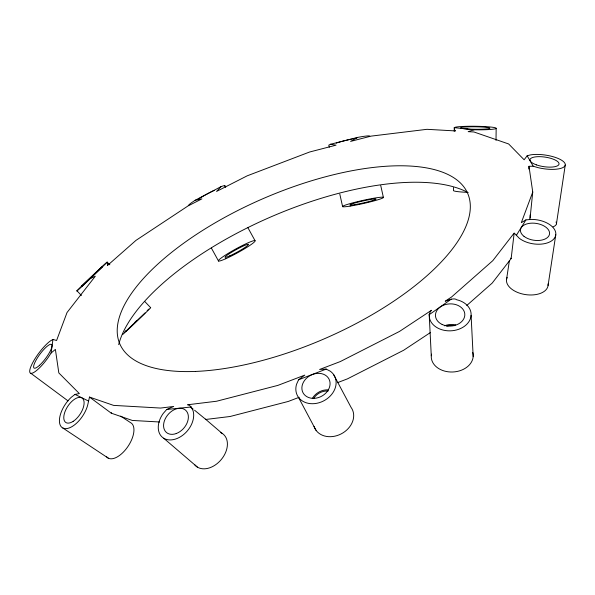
<?xml version="1.0" encoding="UTF-8"?>
<svg xmlns="http://www.w3.org/2000/svg" width="595" height="595" viewBox="0 0 595 595"><rect width="100%" height="100%" fill="white"/><g stroke="black" fill="none" stroke-linecap="round" stroke-linejoin="round"><path stroke-width="0.89" d="M453.494 187.618L453.464 190.385A20.989 1.77 0.7 0 0 466.882 192.319M454.23 131.383L454.275 127.694L455.324 127.218A20.989 1.77 0.7 0 1 490.942 127.062A20.989 1.77 0.7 0 1 479.399 129.829L474.022 129.792L454.29 127.65M496.007 140.405L496.163 128.416M528.754 169.04L528.977 166.303L533.217 166.221L538.029 167.641A20.989 6.88 8.5 0 0 564.841 163.179A20.989 6.88 8.5 0 0 530.636 154.871L527.163 155.764L524.128 159.772L508.658 143.968L473.962 131.986L468.183 131.659L474.022 129.792M529.505 219.548L530.093 217.978L532.748 192.044L528.977 166.303M466.77 305.48L492.184 283.094L511.15 258.58L514.065 233.895M52.955 339.455L50.493 340.861A20.989 5.058 -53.4 0 0 29.75 370.454A20.989 5.058 -53.4 0 0 48.255 357.364L51.118 352.976L52.955 339.455L56.592 340.481L67.034 312.524L95.297 276.221L90.76 278.252L86.944 281.851A20.989 0.379 -43.6 0 1 82.318 285.355A20.989 0.379 -43.6 0 1 107.085 262.112L109.844 264.79M530.145 214.862L530.093 217.978M556.444 223.869L565.25 165.046M506.509 279.657L509.432 260.454M548.069 285.496L555.782 234.742M431.278 355.78L429.203 314.643L430.259 311.81L431.472 310.285L399.535 331.415L340.31 361.559L319.619 369.458L326.157 369.079L330.299 371.213A20.989 16.891 -28 0 1 321.092 402.056A20.989 16.891 -28 0 1 296.541 384.288L298.586 379.751L304.781 375.118L277.917 385.374L216.602 401.231L187.581 404.771L189.277 405.255L191.144 406.958L192.988 410.505A20.989 14.882 -49.4 0 1 171.762 439.861A20.989 14.882 -49.4 0 1 163.171 413.525L166.719 409.472L173.695 406.459L160.553 408.058L113.578 405.388L89.495 397.073L87.629 405.336A20.989 10.457 -56.4 0 1 62.929 428.065L108.416 458.232M532.748 192.044L521.324 222.656L525.928 219.905L530.993 219.406A20.989 12.153 8.6 0 1 554.711 237.762A20.989 12.153 8.6 0 1 519.309 238.297L514.177 233.032L492.809 260.655L451.546 297.002C436.507 306.901 452.423 295.953 456.61 299.739A20.989 15.864 -2.9 0 1 464.197 326.462A20.989 15.864 -2.9 0 1 429.635 318.742L429.203 314.643M159.594 421.996L132.298 420.442L111.258 413.175L111.503 412.573M224.873 186.294A20.989 2.097 -28.8 0 0 223.512 185.811L221.095 186.599L216.558 191.426L247.222 175.815L309.616 152.008L336.011 145.173L330.545 144.243L329.042 144.972A20.989 1.577 -12.6 0 0 328.901 145.425L329.303 147.225M516.348 235.375L525.928 219.905M126.385 330.597L125.843 331.199L145.046 312.911M90.76 278.252L107.264 262.075L107.769 264.448L107.353 265.601L135.987 240.373L188.005 205.959L201.891 198.894L195.138 200.284L191.828 202.516A20.989 2.097 -28.8 0 0 188.295 205.58M135.065 322.126L136.329 320.928M454.275 127.694L454.632 130.082L455.539 130.937L426.987 129.316L370.93 136.143L350.596 141.402L357.684 137.386L362.169 136.597A20.989 1.577 -12.6 0 1 369.502 136.471M51.118 352.976L55.38 349.406L58.823 372.924L79.358 393.57L74.985 394.396L71.259 397.304A20.989 10.457 -56.4 0 0 62.929 428.065M429.203 314.688L451.308 299.114M430.311 332.62L403.67 350.247L347.473 378.851L337.387 382.697M195.138 200.284L221.095 186.599M298.541 379.803L326.209 369.086M299.136 397.296L288.263 401.447L230.072 416.5L205.825 419.453L194.58 410.223M330.545 144.243L357.684 137.386M166.719 409.472L191.151 406.995M74.985 394.396L88.395 400.978M120.681 416.106L130.439 422.576A20.989 10.457 -56.4 0 1 127.36 447.328A20.989 10.457 -56.4 0 1 106.349 456.424M89.495 397.073L111.258 413.175M30.858 373.31L68.031 400.889M190.378 406.95L193.182 409.137M510.614 258.133L511.15 258.58M221.942 433.242L205.498 419.155L205.825 419.453M163.714 438.247L197.428 467.142M144.92 301.65L150.654 307.682M76.963 290.799L81.433 295.492M527.163 155.764L533.217 166.221M224.813 185.707L225.698 187.321M247.892 227.684L254.995 240.596M211.433 248.152L218.536 261.064M333.483 374.367L351.043 407.344A20.989 16.891 -28 0 1 341.151 433.911A20.989 16.891 -28 0 1 314.041 426.384M298.474 397.341L316.027 430.319M380.74 185.573L383.359 197.287M339.797 194.074L342.623 206.688M471.091 315.343L473.174 356.502M150.476 307.719A20.989 0.379 -43.6 0 1 141.045 317.269A20.989 0.379 -43.6 0 1 122.696 334.509M124.548 332.099A20.989 0.379 -43.6 0 1 125.709 330.961M147.136 310.649A20.989 0.379 -43.6 0 1 148.824 309.125M198.604 198.953A14.689 1.465 -28.8 0 1 204.078 195.658M204.739 195.286A14.689 1.465 -28.8 0 1 214.304 190.407M336.175 143.179A14.689 1.101 -12.6 0 1 337.395 142.733M338.139 142.495A14.689 1.101 -12.6 0 1 351.526 139.111M352.441 138.918A14.689 1.101 -12.6 0 1 354.248 138.561M355.111 138.397A14.689 1.101 -12.6 0 1 356.769 138.092M220.537 432.52A20.989 14.882 -49.4 0 1 221.489 459.273A20.989 14.882 -49.4 0 1 194.535 464.554M556.028 222.002A20.989 6.88 8.5 0 1 553.09 226.836M313.662 398.442A13.38 10.77 -28 0 1 328.15 390.989M312.576 398.062A14.689 11.826 -28 0 1 328.477 389.874M548.077 283.889A20.989 12.153 8.6 0 1 525.192 294.54A20.989 12.153 8.6 0 1 507.193 277.359M472.735 352.381A20.989 15.864 -2.9 0 1 452.795 371.994A20.989 15.864 -2.9 0 1 431.501 354.122M446.711 326.12A13.38 10.115 -2.9 0 1 454.468 325.681M444.51 325.807A14.689 11.104 -2.9 0 1 455.711 324.892M118.688 344.654A199.771 80.615 -23.4 0 1 270.398 217.116A199.771 80.615 -23.4 0 1 468.168 192.609M82.103 285.831L81.508 286.493L102.719 266.389L82.103 285.831M225.736 258.728A20.989 2.097 -28.8 0 0 255.054 241.191A20.989 2.097 -28.8 0 0 229.506 252.578A20.989 2.097 -28.8 0 0 225.736 258.728M229.737 255.865A13.38 1.339 -28.8 0 0 248.427 244.686A13.38 1.339 -28.8 0 0 232.139 251.945A13.38 1.339 -28.8 0 0 229.737 255.865M39.59 365.248A14.689 3.54 -53.4 0 0 51.914 344.884A14.689 3.54 -53.4 0 0 36.994 358.554A14.689 3.54 -53.4 0 0 39.59 365.248M350.098 206.108A20.989 1.577 -12.6 0 0 383.217 197.741A20.989 1.577 -12.6 0 0 355.661 202.114A20.989 1.577 -12.6 0 0 350.098 206.108M354.769 204.613A13.38 1.004 -12.6 0 0 375.884 199.28A13.38 1.004 -12.6 0 0 358.316 202.069A13.38 1.004 -12.6 0 0 354.769 204.613M73.17 421.349A14.689 7.319 -56.4 0 0 83.099 399.022A14.689 7.319 -56.4 0 0 65.554 410.327A14.689 7.319 -56.4 0 0 73.17 421.349M467.105 128.966A14.689 1.242 0.7 0 0 489.878 128.304A14.689 1.242 0.7 0 0 468.674 126.839A14.689 1.242 0.7 0 0 467.105 128.966M176.239 433.539A14.689 10.412 -49.4 0 0 186.577 411.249A14.689 10.412 -49.4 0 0 165.098 419.118A14.689 10.412 -49.4 0 0 176.239 433.539M536.549 164.912A14.689 4.82 8.5 0 0 559.025 164.101A14.689 4.82 8.5 0 0 537.932 156.678A14.689 4.82 8.5 0 0 536.549 164.912M312.256 398.315A14.689 11.826 -28 0 0 329.623 380.569A14.689 11.826 -28 0 0 306.053 378.673A14.689 11.826 -28 0 0 312.256 398.315M524.016 236.349A14.689 8.501 8.6 0 0 548.798 235.984A14.689 8.501 8.6 0 0 532.198 223.132A14.689 8.501 8.6 0 0 524.016 236.349M442.167 324.483A14.689 11.104 -2.9 0 0 464.807 315.231A14.689 11.104 -2.9 0 0 443.468 305.228A14.689 11.104 -2.9 0 0 442.167 324.483M195.569 371.429A189.508 76.472 -23.4 0 0 469.938 212.192A189.508 76.472 -23.4 0 0 215.807 222.448A189.508 76.472 -23.4 0 0 195.569 371.429"/></g></svg>
